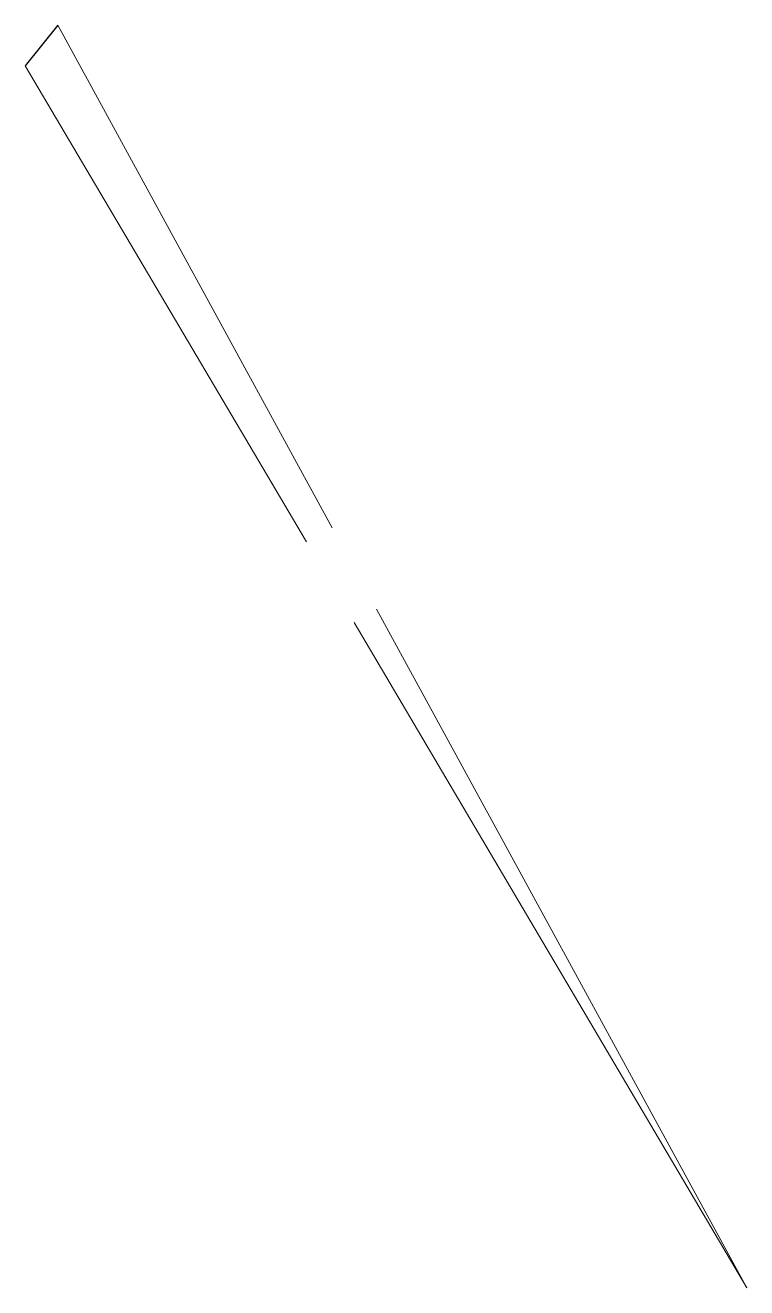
# Model space of a CAD drawing. Header units: millimetres. Extents: x -10.5 to 13.5, y -23.7 to 18.3.
import ezdxf

# ---------------------------------------------------------------- set-up
doc = ezdxf.new("R2010")
doc.units = ezdxf.units.MM
doc.layers.add('001_Dark_1 5', color=7, linetype='Continuous', lineweight=0)

msp = doc.modelspace()

# ---------------------------------------------------------------- linework, layer by layer
msp.add_line((-9.429, 18.296), (-10.506, 16.951))
at = {"layer": '001_Dark_1 5'}
for p, q in [((-0.311, 1.584), (-9.429, 18.296)), ((-10.506, 16.951), (-1.163, 1.119)), ((13.466, -23.671), (1.163, -1.119)), ((0.417, -1.559), (13.466, -23.671))]:
    msp.add_line(p, q, dxfattribs=at)

doc.saveas('drawing.dxf')
